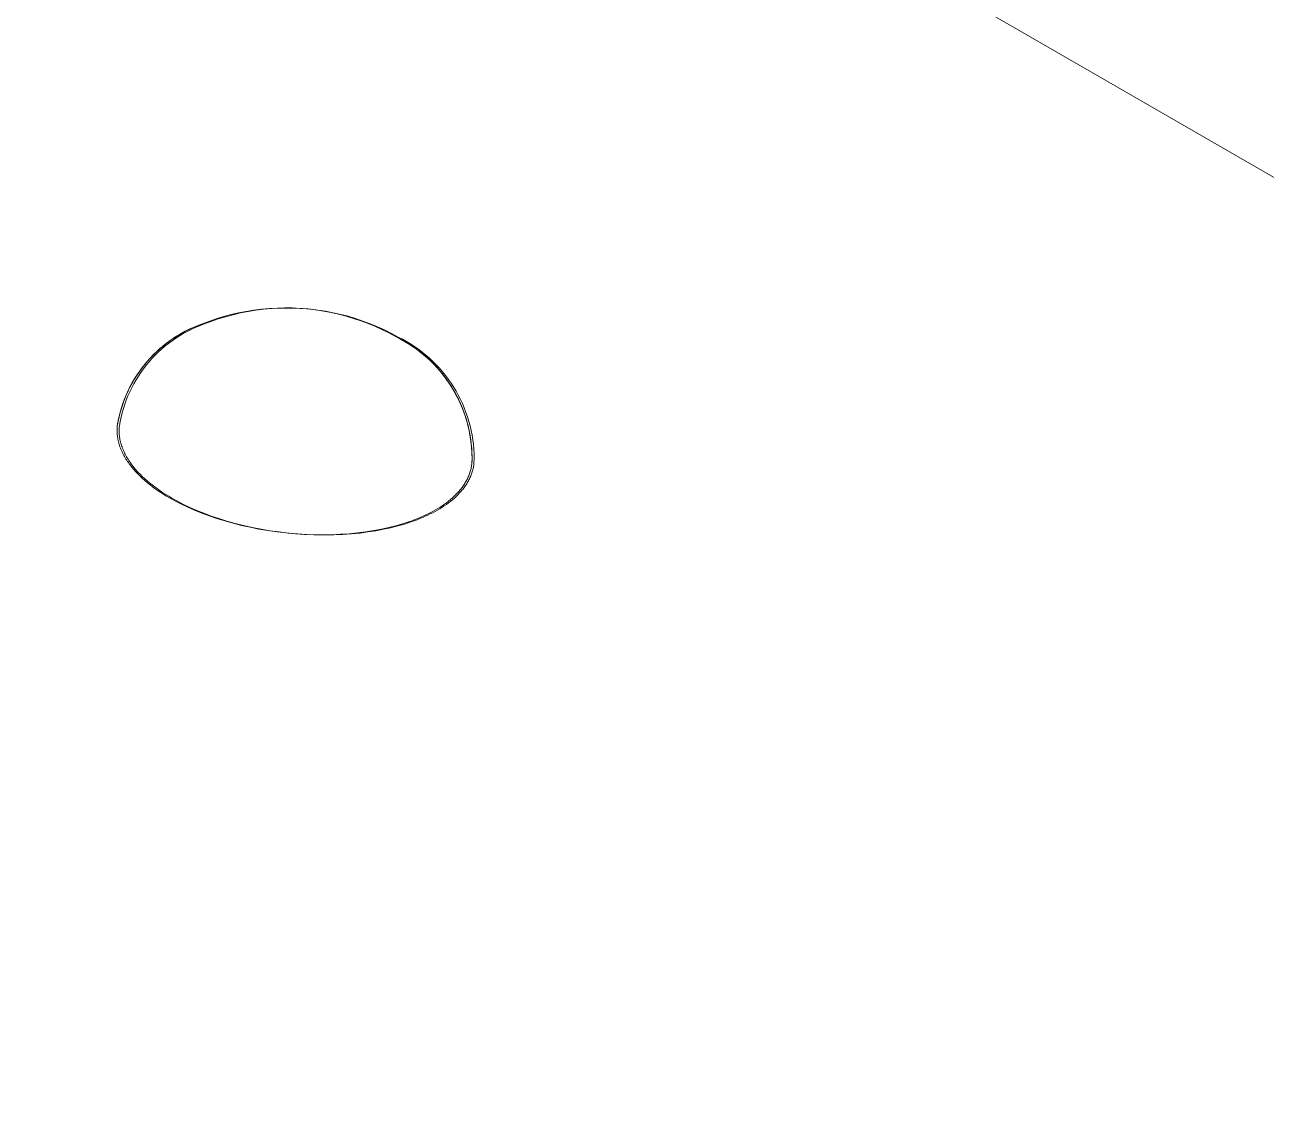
# Model space of a CAD drawing. Header units: millimetres. Extents: x -75 to 3710, y -20 to 2482.
# Drawn here: x 3378.51 to 3419.78, y 896.71 to 932.85 of the extents above; entities that cross this region are included whole.
import ezdxf

# ---------------------------------------------------------------- set-up
doc = ezdxf.new("R2010")
doc.units = ezdxf.units.MM
doc.layers.add('ZANO_R', color=7, linetype='Continuous', lineweight=0)

msp = doc.modelspace()

# ---------------------------------------------------------------- linework, layer by layer
at = {"layer": 'ZANO_R'}
for p, q in [((3374.371, 954.144), (3536.431, 860.578)), ((3385.363, 923.22), (3385.614, 923.278)), ((3385.363, 923.22), (3385.614, 923.278)), ((3385.363, 923.22), (3385.614, 923.278)), ((3385.363, 923.22), (3385.614, 923.278)), ((3385.431, 923.215), (3385.682, 923.273)), ((3385.614, 923.278), (3385.867, 923.327)), ((3385.614, 923.278), (3385.867, 923.327)), ((3385.614, 923.278), (3385.867, 923.327)), ((3385.614, 923.278), (3385.867, 923.327)), ((3385.682, 923.273), (3385.936, 923.322)), ((3385.867, 923.327), (3386.122, 923.368)), ((3385.867, 923.327), (3386.122, 923.368)), ((3385.867, 923.327), (3386.122, 923.368)), ((3385.867, 923.327), (3386.122, 923.368)), ((3385.936, 923.322), (3386.191, 923.363)), ((3386.122, 923.368), (3386.378, 923.4)), ((3386.122, 923.368), (3386.378, 923.4)), ((3386.122, 923.368), (3386.378, 923.4)), ((3386.122, 923.368), (3386.378, 923.4)), ((3386.191, 923.363), (3386.447, 923.395)), ((3386.378, 923.4), (3386.635, 923.423)), ((3386.378, 923.4), (3386.635, 923.423)), ((3386.378, 923.4), (3386.635, 923.423)), ((3386.378, 923.4), (3386.635, 923.423)), ((3386.447, 923.395), (3386.704, 923.418)), ((3386.635, 923.423), (3386.893, 923.437)), ((3386.635, 923.423), (3386.893, 923.437)), ((3386.635, 923.423), (3386.893, 923.437)), ((3386.635, 923.423), (3386.893, 923.437)), ((3386.704, 923.418), (3386.961, 923.432)), ((3386.893, 923.437), (3387.151, 923.443)), ((3386.893, 923.437), (3387.151, 923.443)), ((3386.893, 923.437), (3387.151, 923.443)), ((3386.893, 923.437), (3387.151, 923.443)), ((3386.961, 923.432), (3387.219, 923.438)), ((3387.151, 923.443), (3387.409, 923.439)), ((3387.151, 923.443), (3387.409, 923.439)), ((3387.151, 923.443), (3387.409, 923.439)), ((3387.151, 923.443), (3387.409, 923.439)), ((3387.219, 923.438), (3387.478, 923.434)), ((3387.409, 923.439), (3387.667, 923.426)), ((3387.409, 923.439), (3387.667, 923.426)), ((3387.409, 923.439), (3387.667, 923.427)), ((3387.409, 923.439), (3387.667, 923.427)), ((3387.478, 923.434), (3387.735, 923.422)), ((3387.667, 923.427), (3387.924, 923.405)), ((3387.667, 923.427), (3387.924, 923.405)), ((3387.667, 923.426), (3387.924, 923.405)), ((3387.667, 923.426), (3387.924, 923.405)), ((3387.735, 923.422), (3387.993, 923.4)), ((3387.924, 923.405), (3388.181, 923.375)), ((3387.924, 923.405), (3388.181, 923.375)), ((3387.924, 923.405), (3388.181, 923.375)), ((3387.924, 923.405), (3388.181, 923.375)), ((3387.993, 923.4), (3388.249, 923.37)), ((3388.181, 923.375), (3388.436, 923.336)), ((3388.181, 923.375), (3388.436, 923.336)), ((3388.181, 923.375), (3388.436, 923.336)), ((3388.181, 923.375), (3388.436, 923.336)), ((3388.249, 923.37), (3388.504, 923.331)), ((3388.436, 923.336), (3388.689, 923.288)), ((3388.436, 923.336), (3388.689, 923.288)), ((3388.436, 923.336), (3388.689, 923.288)), ((3388.436, 923.336), (3388.689, 923.288)), ((3388.504, 923.331), (3388.758, 923.283)), ((3388.689, 923.288), (3388.941, 923.232)), ((3388.689, 923.288), (3388.941, 923.232)), ((3388.689, 923.288), (3388.941, 923.232)), ((3388.689, 923.288), (3388.941, 923.232)), ((3388.758, 923.283), (3389.01, 923.227)), ((3384.242, 922.849), (3384.381, 922.901)), ((3384.242, 922.849), (3384.381, 922.901)), ((3384.243, 922.849), (3384.381, 922.901)), ((3384.244, 922.849), (3384.381, 922.901)), ((3384.311, 922.844), (3384.449, 922.897)), ((3384.381, 922.901), (3384.622, 922.994)), ((3384.381, 922.901), (3384.622, 922.994)), ((3384.381, 922.901), (3384.622, 922.994)), ((3384.381, 922.901), (3384.622, 922.994)), ((3384.449, 922.897), (3384.691, 922.989)), ((3384.622, 922.994), (3384.866, 923.077)), ((3384.622, 922.994), (3384.866, 923.077)), ((3384.622, 922.994), (3384.866, 923.077)), ((3384.622, 922.994), (3384.866, 923.077)), ((3384.691, 922.989), (3384.935, 923.073)), ((3384.866, 923.077), (3385.113, 923.153)), ((3384.866, 923.077), (3385.113, 923.153)), ((3384.866, 923.077), (3385.113, 923.153)), ((3384.866, 923.077), (3385.113, 923.153)), ((3384.935, 923.073), (3385.182, 923.148)), ((3385.113, 923.153), (3385.363, 923.22)), ((3385.113, 923.153), (3385.363, 923.22)), ((3385.113, 923.153), (3385.363, 923.22)), ((3385.113, 923.153), (3385.363, 923.22)), ((3385.182, 923.148), (3385.431, 923.215)), ((3388.941, 923.232), (3389.191, 923.167)), ((3388.941, 923.232), (3389.191, 923.167)), ((3388.941, 923.232), (3389.191, 923.167)), ((3388.941, 923.232), (3389.191, 923.167)), ((3389.01, 923.227), (3389.259, 923.162)), ((3389.191, 923.167), (3389.438, 923.093)), ((3389.191, 923.167), (3389.438, 923.093)), ((3389.191, 923.167), (3389.438, 923.093)), ((3389.191, 923.167), (3389.438, 923.093)), ((3389.259, 923.162), (3389.507, 923.088)), ((3389.438, 923.093), (3389.683, 923.011)), ((3389.438, 923.093), (3389.683, 923.011)), ((3389.438, 923.093), (3389.683, 923.011)), ((3389.438, 923.093), (3389.683, 923.011)), ((3389.507, 923.088), (3389.751, 923.006)), ((3389.683, 923.011), (3389.925, 922.92)), ((3389.683, 923.011), (3389.925, 922.92)), ((3389.683, 923.011), (3389.925, 922.92)), ((3389.683, 923.011), (3389.925, 922.92)), ((3389.751, 923.006), (3389.993, 922.915)), ((3389.925, 922.92), (3390.163, 922.821)), ((3389.925, 922.92), (3390.163, 922.821)), ((3389.925, 922.92), (3390.163, 922.821)), ((3389.925, 922.92), (3390.163, 922.821)), ((3389.993, 922.915), (3390.232, 922.816)), ((3383.455, 922.436), (3383.58, 922.516)), ((3383.455, 922.436), (3383.58, 922.516)), ((3383.46, 922.439), (3383.584, 922.518)), ((3383.467, 922.443), (3383.591, 922.521)), ((3383.524, 922.431), (3383.649, 922.511)), ((3383.58, 922.516), (3383.708, 922.592)), ((3383.58, 922.516), (3383.708, 922.592)), ((3383.584, 922.518), (3383.711, 922.593)), ((3383.591, 922.521), (3383.717, 922.596)), ((3383.649, 922.511), (3383.776, 922.587)), ((3383.708, 922.592), (3383.838, 922.663)), ((3383.708, 922.592), (3383.838, 922.663)), ((3383.711, 922.593), (3383.841, 922.664)), ((3383.717, 922.596), (3383.846, 922.666)), ((3383.776, 922.587), (3383.907, 922.658)), ((3383.838, 922.663), (3383.971, 922.729)), ((3383.838, 922.663), (3383.971, 922.729)), ((3383.841, 922.664), (3383.973, 922.73)), ((3383.846, 922.666), (3383.976, 922.732)), ((3383.907, 922.658), (3384.039, 922.725)), ((3383.971, 922.729), (3384.106, 922.792)), ((3383.971, 922.729), (3384.106, 922.792)), ((3383.973, 922.73), (3384.107, 922.792)), ((3383.976, 922.732), (3384.109, 922.793)), ((3384.039, 922.725), (3384.174, 922.787)), ((3384.106, 922.792), (3384.242, 922.849)), ((3384.106, 922.792), (3384.242, 922.849)), ((3384.107, 922.792), (3384.243, 922.849)), ((3384.109, 922.793), (3384.244, 922.849)), ((3384.174, 922.787), (3384.311, 922.844)), ((3390.163, 922.821), (3390.398, 922.714)), ((3390.163, 922.821), (3390.398, 922.714)), ((3390.163, 922.821), (3390.398, 922.714)), ((3390.163, 922.821), (3390.398, 922.714)), ((3390.232, 922.816), (3390.466, 922.709)), ((3390.398, 922.714), (3390.629, 922.599)), ((3390.398, 922.714), (3390.629, 922.599)), ((3390.398, 922.714), (3390.629, 922.599)), ((3390.398, 922.714), (3390.629, 922.599)), ((3390.466, 922.709), (3390.698, 922.594)), ((3390.629, 922.599), (3390.856, 922.477)), ((3390.629, 922.599), (3390.856, 922.477)), ((3390.629, 922.599), (3390.856, 922.477)), ((3390.629, 922.599), (3390.856, 922.477)), ((3390.698, 922.594), (3390.925, 922.472)), ((3390.856, 922.477), (3390.996, 922.405)), ((3390.856, 922.477), (3390.995, 922.405)), ((3390.856, 922.477), (3390.996, 922.405)), ((3390.856, 922.477), (3390.994, 922.406)), ((3390.925, 922.472), (3391.064, 922.4)), ((3382.876, 921.975), (3382.985, 922.075)), ((3382.876, 921.975), (3382.985, 922.075)), ((3382.882, 921.981), (3382.992, 922.08)), ((3382.894, 921.99), (3383.002, 922.088)), ((3382.944, 921.97), (3383.053, 922.07)), ((3382.985, 922.075), (3383.098, 922.171)), ((3382.985, 922.075), (3383.098, 922.171)), ((3382.992, 922.08), (3383.104, 922.176)), ((3383.002, 922.088), (3383.114, 922.183)), ((3383.053, 922.07), (3383.166, 922.166)), ((3383.098, 922.171), (3383.214, 922.264)), ((3383.098, 922.171), (3383.214, 922.264)), ((3383.104, 922.176), (3383.22, 922.267)), ((3383.114, 922.183), (3383.229, 922.273)), ((3383.166, 922.166), (3383.282, 922.259)), ((3383.214, 922.264), (3383.333, 922.352)), ((3383.214, 922.264), (3383.333, 922.352)), ((3383.22, 922.267), (3383.338, 922.355)), ((3383.229, 922.273), (3383.347, 922.36)), ((3383.282, 922.259), (3383.401, 922.347)), ((3383.333, 922.352), (3383.455, 922.436)), ((3383.333, 922.352), (3383.455, 922.436)), ((3383.338, 922.355), (3383.46, 922.439)), ((3383.347, 922.36), (3383.467, 922.443)), ((3383.401, 922.347), (3383.524, 922.431)), ((3390.994, 922.406), (3391.13, 922.33)), ((3390.995, 922.405), (3391.132, 922.329)), ((3390.996, 922.405), (3391.133, 922.329)), ((3390.996, 922.405), (3391.133, 922.329)), ((3391.064, 922.4), (3391.201, 922.324)), ((3391.13, 922.33), (3391.263, 922.25)), ((3391.132, 922.329), (3391.266, 922.249)), ((3391.133, 922.329), (3391.267, 922.248)), ((3391.133, 922.329), (3391.267, 922.248)), ((3391.201, 922.324), (3391.336, 922.243)), ((3391.263, 922.25), (3391.393, 922.166)), ((3391.266, 922.249), (3391.397, 922.164)), ((3391.267, 922.248), (3391.399, 922.163)), ((3391.267, 922.248), (3391.399, 922.163)), ((3391.336, 922.243), (3391.467, 922.158)), ((3391.393, 922.166), (3391.52, 922.077)), ((3391.397, 922.164), (3391.525, 922.074)), ((3391.399, 922.163), (3391.527, 922.073)), ((3391.399, 922.163), (3391.527, 922.073)), ((3391.467, 922.158), (3391.595, 922.068)), ((3391.52, 922.077), (3391.644, 921.983)), ((3391.525, 922.074), (3391.65, 921.98)), ((3391.527, 922.073), (3391.652, 921.978)), ((3391.527, 922.073), (3391.652, 921.978)), ((3391.595, 922.068), (3391.72, 921.973)), ((3382.474, 921.538), (3382.569, 921.653)), ((3382.474, 921.538), (3382.569, 921.653)), ((3382.482, 921.547), (3382.576, 921.661)), ((3382.494, 921.562), (3382.589, 921.674)), ((3382.542, 921.533), (3382.637, 921.648)), ((3382.569, 921.653), (3382.667, 921.763)), ((3382.569, 921.653), (3382.667, 921.763)), ((3382.576, 921.661), (3382.675, 921.771)), ((3382.589, 921.674), (3382.687, 921.783)), ((3382.637, 921.648), (3382.736, 921.758)), ((3382.667, 921.763), (3382.77, 921.871)), ((3382.667, 921.763), (3382.77, 921.871)), ((3382.675, 921.771), (3382.777, 921.877)), ((3382.687, 921.783), (3382.788, 921.888)), ((3382.736, 921.758), (3382.838, 921.866)), ((3382.77, 921.871), (3382.876, 921.975)), ((3382.77, 921.871), (3382.876, 921.975)), ((3382.777, 921.877), (3382.882, 921.981)), ((3382.788, 921.888), (3382.894, 921.99)), ((3382.838, 921.866), (3382.944, 921.97)), ((3391.644, 921.983), (3391.765, 921.886)), ((3391.65, 921.98), (3391.771, 921.881)), ((3391.652, 921.978), (3391.774, 921.879)), ((3391.652, 921.978), (3391.774, 921.879)), ((3391.72, 921.973), (3391.842, 921.875)), ((3391.765, 921.886), (3391.882, 921.784)), ((3391.771, 921.881), (3391.889, 921.779)), ((3391.774, 921.879), (3391.892, 921.777)), ((3391.774, 921.879), (3391.892, 921.777)), ((3391.842, 921.875), (3391.961, 921.772)), ((3391.882, 921.784), (3391.996, 921.678)), ((3391.889, 921.779), (3392.004, 921.672)), ((3391.892, 921.777), (3392.007, 921.669)), ((3391.892, 921.777), (3392.007, 921.669)), ((3391.961, 921.772), (3392.075, 921.665)), ((3391.996, 921.678), (3392.106, 921.569)), ((3392.004, 921.672), (3392.114, 921.561)), ((3392.007, 921.669), (3392.118, 921.559)), ((3392.007, 921.669), (3392.118, 921.559)), ((3392.075, 921.665), (3392.186, 921.554)), ((3382.157, 921.084), (3382.235, 921.208)), ((3382.214, 921.177), (3382.297, 921.3)), ((3382.214, 921.177), (3382.297, 921.3)), ((3382.222, 921.189), (3382.305, 921.311)), ((3382.235, 921.208), (3382.318, 921.329)), ((3382.283, 921.172), (3382.365, 921.295)), ((3382.297, 921.3), (3382.383, 921.421)), ((3382.297, 921.3), (3382.383, 921.421)), ((3382.305, 921.311), (3382.391, 921.431)), ((3382.318, 921.329), (3382.404, 921.447)), ((3382.365, 921.295), (3382.452, 921.416)), ((3382.383, 921.421), (3382.474, 921.538)), ((3382.383, 921.421), (3382.474, 921.538)), ((3382.391, 921.431), (3382.482, 921.547)), ((3382.404, 921.447), (3382.494, 921.562)), ((3382.452, 921.416), (3382.542, 921.533)), ((3392.106, 921.569), (3392.212, 921.456)), ((3392.114, 921.561), (3392.221, 921.447)), ((3392.118, 921.559), (3392.224, 921.444)), ((3392.118, 921.559), (3392.224, 921.444)), ((3392.186, 921.554), (3392.293, 921.439)), ((3392.212, 921.456), (3392.314, 921.339)), ((3392.221, 921.447), (3392.324, 921.329)), ((3392.224, 921.444), (3392.327, 921.325)), ((3392.224, 921.444), (3392.327, 921.325)), ((3392.293, 921.439), (3392.395, 921.32)), ((3392.314, 921.339), (3392.412, 921.219)), ((3392.324, 921.329), (3392.422, 921.208)), ((3392.327, 921.325), (3392.426, 921.203)), ((3392.327, 921.325), (3392.426, 921.203)), ((3392.395, 921.32), (3392.494, 921.198)), ((3392.412, 921.219), (3392.506, 921.095)), ((3392.422, 921.208), (3392.516, 921.083)), ((3381.936, 920.673), (3382.001, 920.806)), ((3381.947, 920.698), (3382.013, 920.829)), ((3381.993, 920.791), (3382.063, 920.922)), ((3381.993, 920.791), (3382.063, 920.922)), ((3382.001, 920.806), (3382.07, 920.936)), ((3382.013, 920.829), (3382.083, 920.958)), ((3382.062, 920.786), (3382.131, 920.917)), ((3382.063, 920.922), (3382.136, 921.051)), ((3382.063, 920.922), (3382.136, 921.051)), ((3382.07, 920.936), (3382.144, 921.064)), ((3382.083, 920.958), (3382.157, 921.084)), ((3382.131, 920.917), (3382.205, 921.046)), ((3382.136, 921.051), (3382.214, 921.177)), ((3382.136, 921.051), (3382.214, 921.177)), ((3382.144, 921.064), (3382.222, 921.189)), ((3382.205, 921.046), (3382.283, 921.172)), ((3392.426, 921.203), (3392.52, 921.078)), ((3392.426, 921.203), (3392.52, 921.078)), ((3392.494, 921.198), (3392.588, 921.073)), ((3392.506, 921.095), (3392.596, 920.968)), ((3392.516, 921.083), (3392.606, 920.955)), ((3392.52, 921.078), (3392.61, 920.95)), ((3392.52, 921.078), (3392.61, 920.95)), ((3392.588, 921.073), (3392.678, 920.945)), ((3392.596, 920.968), (3392.681, 920.839)), ((3392.606, 920.955), (3392.691, 920.824)), ((3392.61, 920.95), (3392.695, 920.818)), ((3392.61, 920.95), (3392.695, 920.818)), ((3392.678, 920.945), (3392.763, 920.813)), ((3392.681, 920.839), (3392.762, 920.706)), ((3392.691, 920.824), (3392.772, 920.69)), ((3392.695, 920.818), (3392.776, 920.684)), ((3392.695, 920.818), (3392.776, 920.684)), ((3392.763, 920.813), (3392.844, 920.679)), ((3381.763, 920.245), (3381.813, 920.384)), ((3381.763, 920.245), (3381.813, 920.384)), ((3381.768, 920.263), (3381.82, 920.402)), ((3381.778, 920.293), (3381.83, 920.43)), ((3381.813, 920.384), (3381.869, 920.522)), ((3381.813, 920.384), (3381.869, 920.522)), ((3381.82, 920.402), (3381.875, 920.538)), ((3381.83, 920.43), (3381.886, 920.565)), ((3381.869, 920.522), (3381.929, 920.657)), ((3381.869, 920.522), (3381.929, 920.657)), ((3381.875, 920.538), (3381.936, 920.673)), ((3381.881, 920.379), (3381.937, 920.517)), ((3381.886, 920.565), (3381.947, 920.698)), ((3381.929, 920.657), (3381.993, 920.791)), ((3381.929, 920.657), (3381.993, 920.791)), ((3381.937, 920.517), (3381.997, 920.652)), ((3381.997, 920.652), (3382.062, 920.786)), ((3392.762, 920.706), (3392.838, 920.571)), ((3392.772, 920.69), (3392.848, 920.553)), ((3392.776, 920.684), (3392.852, 920.546)), ((3392.776, 920.684), (3392.852, 920.546)), ((3392.838, 920.571), (3392.909, 920.433)), ((3392.844, 920.679), (3392.92, 920.541)), ((3392.848, 920.553), (3392.919, 920.414)), ((3392.852, 920.546), (3392.923, 920.407)), ((3392.852, 920.546), (3392.923, 920.407)), ((3392.909, 920.433), (3392.976, 920.293)), ((3392.919, 920.414), (3392.985, 920.272)), ((3392.92, 920.541), (3392.991, 920.402)), ((3392.923, 920.407), (3392.989, 920.265)), ((3392.923, 920.407), (3392.989, 920.265)), ((3392.991, 920.402), (3393.057, 920.26)), ((3381.644, 919.838), (3381.681, 919.981)), ((3381.651, 919.873), (3381.689, 920.015)), ((3381.676, 919.961), (3381.717, 920.103)), ((3381.676, 919.961), (3381.717, 920.103)), ((3381.681, 919.981), (3381.722, 920.123)), ((3381.689, 920.015), (3381.731, 920.155)), ((3381.717, 920.103), (3381.763, 920.245)), ((3381.717, 920.103), (3381.763, 920.245)), ((3381.722, 920.123), (3381.768, 920.263)), ((3381.731, 920.155), (3381.778, 920.293)), ((3381.744, 919.956), (3381.785, 920.098)), ((3381.785, 920.098), (3381.831, 920.24)), ((3381.831, 920.24), (3381.881, 920.379)), ((3392.976, 920.293), (3393.037, 920.151)), ((3392.985, 920.272), (3393.047, 920.129)), ((3392.989, 920.265), (3393.05, 920.12)), ((3392.989, 920.265), (3393.05, 920.12)), ((3393.037, 920.151), (3393.094, 920.006)), ((3393.047, 920.129), (3393.103, 919.983)), ((3393.05, 920.12), (3393.106, 919.974)), ((3393.05, 920.12), (3393.106, 919.974)), ((3393.057, 920.26), (3393.118, 920.115)), ((3393.094, 920.006), (3393.146, 919.86)), ((3393.103, 919.983), (3393.154, 919.835)), ((3393.106, 919.974), (3393.157, 919.825)), ((3393.106, 919.974), (3393.157, 919.825)), ((3393.118, 920.115), (3393.174, 919.969)), ((3393.174, 919.969), (3393.225, 919.821)), ((3381.583, 919.526), (3381.609, 919.672)), ((3381.583, 919.526), (3381.609, 919.672)), ((3381.586, 919.549), (3381.612, 919.694)), ((3381.59, 919.587), (3381.618, 919.731)), ((3381.609, 919.672), (3381.64, 919.817)), ((3381.609, 919.672), (3381.64, 919.817)), ((3381.612, 919.694), (3381.644, 919.838)), ((3381.618, 919.731), (3381.651, 919.873)), ((3381.64, 919.817), (3381.676, 919.961)), ((3381.64, 919.817), (3381.676, 919.961)), ((3381.651, 919.521), (3381.677, 919.667)), ((3381.677, 919.667), (3381.708, 919.812)), ((3381.708, 919.812), (3381.744, 919.956)), ((3393.146, 919.86), (3393.193, 919.712)), ((3393.154, 919.835), (3393.2, 919.686)), ((3393.157, 919.825), (3393.203, 919.675)), ((3393.157, 919.825), (3393.203, 919.675)), ((3393.193, 919.712), (3393.234, 919.562)), ((3393.2, 919.686), (3393.241, 919.535)), ((3393.203, 919.675), (3393.243, 919.524)), ((3393.203, 919.675), (3393.243, 919.524)), ((3393.225, 919.821), (3393.271, 919.671)), ((3393.234, 919.562), (3393.271, 919.412)), ((3393.271, 919.671), (3393.312, 919.519)), ((3381.577, 919.444), (3381.575, 919.403)), ((3381.577, 919.444), (3381.575, 919.403)), ((3381.575, 919.403), (3381.575, 919.362)), ((3381.575, 919.403), (3381.575, 919.362)), ((3381.575, 919.362), (3381.576, 919.321)), ((3381.575, 919.362), (3381.576, 919.321)), ((3381.576, 919.321), (3381.578, 919.28)), ((3381.576, 919.321), (3381.578, 919.28)), ((3381.579, 919.485), (3381.577, 919.444)), ((3381.579, 919.485), (3381.577, 919.444)), ((3381.578, 919.28), (3381.581, 919.239)), ((3381.578, 919.28), (3381.581, 919.239)), ((3381.583, 919.526), (3381.579, 919.485)), ((3381.583, 919.526), (3381.579, 919.485)), ((3381.581, 919.239), (3381.585, 919.198)), ((3381.581, 919.239), (3381.585, 919.198)), ((3381.585, 919.198), (3381.59, 919.156)), ((3381.585, 919.198), (3381.59, 919.156)), ((3381.59, 919.156), (3381.597, 919.115)), ((3381.59, 919.156), (3381.597, 919.115)), ((3381.643, 919.357), (3381.644, 919.398)), ((3381.644, 919.316), (3381.643, 919.357)), ((3381.644, 919.398), (3381.645, 919.439)), ((3381.646, 919.275), (3381.644, 919.316)), ((3381.645, 919.439), (3381.648, 919.48)), ((3381.649, 919.234), (3381.646, 919.275)), ((3381.648, 919.48), (3381.651, 919.521)), ((3381.653, 919.193), (3381.649, 919.234)), ((3381.658, 919.151), (3381.653, 919.193)), ((3381.665, 919.11), (3381.658, 919.151)), ((3393.241, 919.535), (3393.276, 919.382)), ((3393.243, 919.524), (3393.278, 919.371)), ((3393.243, 919.524), (3393.278, 919.371)), ((3393.271, 919.412), (3393.302, 919.26)), ((3393.276, 919.382), (3393.307, 919.229)), ((3393.278, 919.371), (3393.308, 919.217)), ((3393.278, 919.371), (3393.308, 919.217)), ((3393.302, 919.26), (3393.328, 919.107)), ((3393.307, 919.229), (3393.331, 919.075)), ((3393.308, 919.217), (3393.333, 919.062)), ((3393.308, 919.217), (3393.333, 919.062)), ((3393.312, 919.519), (3393.347, 919.366)), ((3393.347, 919.366), (3393.376, 919.212)), ((3393.376, 919.212), (3393.401, 919.057)), ((3381.597, 919.115), (3381.604, 919.074)), ((3381.597, 919.115), (3381.604, 919.074)), ((3381.604, 919.074), (3381.613, 919.032)), ((3381.604, 919.074), (3381.613, 919.032)), ((3381.613, 919.032), (3381.622, 918.991)), ((3381.613, 919.032), (3381.622, 918.991)), ((3381.622, 918.991), (3381.633, 918.95)), ((3381.622, 918.991), (3381.633, 918.95)), ((3381.633, 918.95), (3381.645, 918.908)), ((3381.633, 918.95), (3381.645, 918.908)), ((3381.645, 918.908), (3381.658, 918.867)), ((3381.645, 918.908), (3381.658, 918.867)), ((3381.658, 918.867), (3381.672, 918.826)), ((3381.658, 918.867), (3381.672, 918.826)), ((3381.672, 919.069), (3381.665, 919.11)), ((3381.681, 919.027), (3381.672, 919.069)), ((3381.672, 918.826), (3381.688, 918.785)), ((3381.672, 918.826), (3381.688, 918.785)), ((3381.691, 918.986), (3381.681, 919.027)), ((3381.688, 918.785), (3381.704, 918.744)), ((3381.688, 918.785), (3381.704, 918.744)), ((3381.702, 918.945), (3381.691, 918.986)), ((3381.714, 918.903), (3381.702, 918.945)), ((3381.704, 918.744), (3381.721, 918.703)), ((3381.704, 918.744), (3381.721, 918.703)), ((3381.727, 918.862), (3381.714, 918.903)), ((3381.741, 918.821), (3381.727, 918.862)), ((3381.756, 918.78), (3381.741, 918.821)), ((3381.772, 918.739), (3381.756, 918.78)), ((3381.79, 918.698), (3381.772, 918.739)), ((3393.328, 919.107), (3393.349, 918.953)), ((3393.331, 919.075), (3393.351, 918.92)), ((3393.333, 919.062), (3393.352, 918.907)), ((3393.333, 919.062), (3393.352, 918.907)), ((3393.349, 918.953), (3393.364, 918.798)), ((3393.351, 918.92), (3393.365, 918.764)), ((3393.352, 918.907), (3393.365, 918.751)), ((3393.352, 918.907), (3393.365, 918.751)), ((3393.364, 918.798), (3393.374, 918.643)), ((3393.365, 918.764), (3393.374, 918.608)), ((3393.365, 918.751), (3393.373, 918.594)), ((3393.365, 918.751), (3393.373, 918.594)), ((3393.401, 919.057), (3393.42, 918.902)), ((3393.42, 918.902), (3393.433, 918.746)), ((3393.433, 918.746), (3393.442, 918.589)), ((3381.721, 918.703), (3381.74, 918.662)), ((3381.721, 918.703), (3381.74, 918.662)), ((3381.74, 918.662), (3381.759, 918.621)), ((3381.74, 918.662), (3381.759, 918.621)), ((3381.759, 918.621), (3381.779, 918.58)), ((3381.759, 918.621), (3381.779, 918.58)), ((3381.779, 918.58), (3381.801, 918.54)), ((3381.779, 918.58), (3381.801, 918.54)), ((3381.808, 918.657), (3381.79, 918.698)), ((3381.801, 918.54), (3381.823, 918.499)), ((3381.801, 918.54), (3381.823, 918.499)), ((3381.827, 918.616), (3381.808, 918.657)), ((3381.823, 918.499), (3381.847, 918.459)), ((3381.823, 918.499), (3381.847, 918.459)), ((3381.848, 918.575), (3381.827, 918.616)), ((3381.847, 918.459), (3381.871, 918.419)), ((3381.847, 918.459), (3381.871, 918.419)), ((3381.869, 918.535), (3381.848, 918.575)), ((3381.892, 918.494), (3381.869, 918.535)), ((3381.871, 918.419), (3381.897, 918.379)), ((3381.871, 918.419), (3381.897, 918.379)), ((3381.915, 918.454), (3381.892, 918.494)), ((3381.897, 918.379), (3381.923, 918.34)), ((3381.897, 918.379), (3381.923, 918.34)), ((3381.94, 918.414), (3381.915, 918.454)), ((3381.923, 918.34), (3381.95, 918.3)), ((3381.923, 918.34), (3381.95, 918.3)), ((3381.965, 918.374), (3381.94, 918.414)), ((3381.991, 918.335), (3381.965, 918.374)), ((3382.019, 918.295), (3381.991, 918.335)), ((3393.373, 918.594), (3393.376, 918.437)), ((3393.373, 918.594), (3393.376, 918.437)), ((3393.376, 918.437), (3393.373, 918.28)), ((3393.376, 918.437), (3393.373, 918.28)), ((3393.374, 918.643), (3393.379, 918.488)), ((3393.374, 918.608), (3393.377, 918.451)), ((3393.377, 918.451), (3393.375, 918.295)), ((3393.379, 918.488), (3393.378, 918.333)), ((3393.444, 918.432), (3393.441, 918.276)), ((3393.442, 918.589), (3393.444, 918.432)), ((3381.95, 918.3), (3381.979, 918.261)), ((3381.95, 918.3), (3381.979, 918.261)), ((3381.979, 918.261), (3382.008, 918.222)), ((3381.979, 918.261), (3382.008, 918.222)), ((3382.008, 918.222), (3382.069, 918.144)), ((3382.008, 918.222), (3382.069, 918.144)), ((3382.047, 918.256), (3382.019, 918.295)), ((3382.076, 918.217), (3382.047, 918.256)), ((3382.069, 918.144), (3382.133, 918.068)), ((3382.069, 918.144), (3382.133, 918.068)), ((3382.137, 918.139), (3382.076, 918.217)), ((3382.133, 918.068), (3382.201, 917.992)), ((3382.133, 918.068), (3382.201, 917.992)), ((3382.201, 918.063), (3382.137, 918.139)), ((3382.269, 917.987), (3382.201, 918.063)), ((3382.201, 917.992), (3382.272, 917.918)), ((3382.201, 917.992), (3382.272, 917.918)), ((3382.34, 917.913), (3382.269, 917.987)), ((3382.272, 917.918), (3382.346, 917.844)), ((3382.272, 917.918), (3382.346, 917.844)), ((3382.414, 917.839), (3382.34, 917.913)), ((3393.281, 917.899), (3393.293, 917.933)), ((3393.281, 917.899), (3393.293, 917.933)), ((3393.293, 917.933), (3393.305, 917.967)), ((3393.293, 917.933), (3393.305, 917.967)), ((3393.305, 917.967), (3393.316, 918.001)), ((3393.305, 917.967), (3393.316, 918.001)), ((3393.316, 918.001), (3393.326, 918.036)), ((3393.316, 918.001), (3393.326, 918.036)), ((3393.326, 918.036), (3393.335, 918.07)), ((3393.326, 918.036), (3393.335, 918.07)), ((3393.335, 918.07), (3393.344, 918.105)), ((3393.335, 918.07), (3393.344, 918.105)), ((3393.344, 918.105), (3393.351, 918.14)), ((3393.344, 918.105), (3393.351, 918.14)), ((3393.362, 917.928), (3393.349, 917.894)), ((3393.351, 918.14), (3393.358, 918.175)), ((3393.351, 918.14), (3393.358, 918.175)), ((3393.358, 918.175), (3393.364, 918.21)), ((3393.358, 918.175), (3393.364, 918.21)), ((3393.373, 917.962), (3393.362, 917.928)), ((3393.364, 918.21), (3393.369, 918.245)), ((3393.364, 918.21), (3393.369, 918.245)), ((3393.369, 918.245), (3393.373, 918.28)), ((3393.369, 918.245), (3393.373, 918.28)), ((3393.384, 917.996), (3393.373, 917.962)), ((3393.394, 918.031), (3393.384, 917.996)), ((3393.404, 918.065), (3393.394, 918.031)), ((3393.412, 918.1), (3393.404, 918.065)), ((3393.42, 918.135), (3393.412, 918.1)), ((3393.426, 918.17), (3393.42, 918.135)), ((3393.432, 918.205), (3393.426, 918.17)), ((3393.437, 918.24), (3393.432, 918.205)), ((3393.441, 918.276), (3393.437, 918.24)), ((3382.346, 917.844), (3382.423, 917.772)), ((3382.346, 917.844), (3382.423, 917.772)), ((3382.491, 917.767), (3382.414, 917.839)), ((3382.423, 917.772), (3382.502, 917.701)), ((3382.423, 917.772), (3382.502, 917.701)), ((3382.571, 917.696), (3382.491, 917.767)), ((3382.502, 917.701), (3382.585, 917.632)), ((3382.502, 917.701), (3382.585, 917.632)), ((3382.653, 917.627), (3382.571, 917.696)), ((3382.585, 917.632), (3382.67, 917.564)), ((3382.585, 917.632), (3382.67, 917.564)), ((3382.738, 917.559), (3382.653, 917.627)), ((3382.67, 917.564), (3382.757, 917.497)), ((3382.67, 917.564), (3382.757, 917.497)), ((3382.825, 917.492), (3382.738, 917.559)), ((3382.757, 917.497), (3382.846, 917.431)), ((3382.757, 917.497), (3382.846, 917.431)), ((3382.915, 917.426), (3382.825, 917.492)), ((3393.046, 917.477), (3393.069, 917.508)), ((3393.046, 917.477), (3393.069, 917.508)), ((3393.069, 917.508), (3393.091, 917.54)), ((3393.069, 917.508), (3393.091, 917.54)), ((3393.091, 917.54), (3393.112, 917.571)), ((3393.091, 917.54), (3393.112, 917.571)), ((3393.112, 917.571), (3393.132, 917.603)), ((3393.112, 917.571), (3393.132, 917.603)), ((3393.137, 917.503), (3393.114, 917.472)), ((3393.132, 917.603), (3393.152, 917.635)), ((3393.132, 917.603), (3393.152, 917.635)), ((3393.159, 917.535), (3393.137, 917.503)), ((3393.152, 917.635), (3393.171, 917.667)), ((3393.152, 917.635), (3393.171, 917.667)), ((3393.18, 917.566), (3393.159, 917.535)), ((3393.171, 917.667), (3393.189, 917.7)), ((3393.171, 917.667), (3393.189, 917.7)), ((3393.2, 917.598), (3393.18, 917.566)), ((3393.189, 917.7), (3393.206, 917.732)), ((3393.189, 917.7), (3393.206, 917.732)), ((3393.22, 917.63), (3393.2, 917.598)), ((3393.206, 917.732), (3393.223, 917.765)), ((3393.206, 917.732), (3393.223, 917.765)), ((3393.239, 917.662), (3393.22, 917.63)), ((3393.223, 917.765), (3393.238, 917.799)), ((3393.223, 917.765), (3393.238, 917.799)), ((3393.238, 917.799), (3393.253, 917.832)), ((3393.238, 917.799), (3393.253, 917.832)), ((3393.257, 917.695), (3393.239, 917.662)), ((3393.253, 917.832), (3393.267, 917.865)), ((3393.253, 917.832), (3393.267, 917.865)), ((3393.274, 917.728), (3393.257, 917.695)), ((3393.267, 917.865), (3393.281, 917.899)), ((3393.267, 917.865), (3393.281, 917.899)), ((3393.291, 917.76), (3393.274, 917.728)), ((3393.307, 917.794), (3393.291, 917.76)), ((3393.322, 917.827), (3393.307, 917.794)), ((3393.336, 917.86), (3393.322, 917.827)), ((3393.349, 917.894), (3393.336, 917.86)), ((3382.846, 917.431), (3382.938, 917.367)), ((3382.846, 917.431), (3382.938, 917.367)), ((3383.006, 917.362), (3382.915, 917.426)), ((3382.938, 917.367), (3383.031, 917.305)), ((3382.938, 917.367), (3383.031, 917.305)), ((3383.099, 917.3), (3383.006, 917.362)), ((3383.031, 917.305), (3383.126, 917.244)), ((3383.031, 917.305), (3383.126, 917.244)), ((3383.195, 917.239), (3383.099, 917.3)), ((3383.126, 917.244), (3383.223, 917.185)), ((3383.126, 917.244), (3383.223, 917.185)), ((3383.291, 917.18), (3383.195, 917.239)), ((3383.223, 917.185), (3383.321, 917.127)), ((3383.223, 917.185), (3383.321, 917.127)), ((3383.39, 917.122), (3383.291, 917.18)), ((3383.321, 917.127), (3383.512, 917.02)), ((3383.321, 917.127), (3383.512, 917.02)), ((3383.581, 917.016), (3383.39, 917.122)), ((3392.659, 917.072), (3392.722, 917.126)), ((3392.659, 917.072), (3392.722, 917.126)), ((3392.722, 917.126), (3392.782, 917.182)), ((3392.722, 917.126), (3392.782, 917.182)), ((3392.79, 917.121), (3392.727, 917.067)), ((3392.782, 917.182), (3392.84, 917.239)), ((3392.782, 917.182), (3392.84, 917.239)), ((3392.851, 917.177), (3392.79, 917.121)), ((3392.84, 917.239), (3392.896, 917.297)), ((3392.84, 917.239), (3392.896, 917.297)), ((3392.909, 917.234), (3392.851, 917.177)), ((3392.896, 917.297), (3392.949, 917.356)), ((3392.896, 917.297), (3392.949, 917.356)), ((3392.964, 917.292), (3392.909, 917.234)), ((3392.949, 917.356), (3392.974, 917.386)), ((3392.949, 917.356), (3392.974, 917.386)), ((3393.017, 917.351), (3392.964, 917.292)), ((3392.974, 917.386), (3392.999, 917.416)), ((3392.974, 917.386), (3392.999, 917.416)), ((3392.999, 917.416), (3393.023, 917.446)), ((3392.999, 917.416), (3393.023, 917.446)), ((3393.042, 917.381), (3393.017, 917.351)), ((3393.023, 917.446), (3393.046, 917.477)), ((3393.023, 917.446), (3393.046, 917.477)), ((3393.067, 917.411), (3393.042, 917.381)), ((3393.091, 917.442), (3393.067, 917.411)), ((3393.114, 917.472), (3393.091, 917.442)), ((3383.512, 917.02), (3383.715, 916.916)), ((3383.512, 917.02), (3383.715, 916.916)), ((3383.783, 916.911), (3383.581, 917.016)), ((3383.715, 916.916), (3383.929, 916.815)), ((3383.715, 916.916), (3383.929, 916.815)), ((3383.997, 916.81), (3383.783, 916.911)), ((3383.929, 916.815), (3384.153, 916.716)), ((3383.929, 916.815), (3384.153, 916.716)), ((3384.222, 916.711), (3383.997, 916.81)), ((3384.153, 916.716), (3384.389, 916.621)), ((3384.153, 916.716), (3384.389, 916.621)), ((3384.457, 916.616), (3384.222, 916.711)), ((3392.002, 916.64), (3392.082, 916.683)), ((3392.002, 916.64), (3392.082, 916.683)), ((3392.151, 916.678), (3392.071, 916.635)), ((3392.082, 916.683), (3392.161, 916.727)), ((3392.082, 916.683), (3392.161, 916.727)), ((3392.229, 916.722), (3392.151, 916.678)), ((3392.161, 916.727), (3392.238, 916.772)), ((3392.161, 916.727), (3392.238, 916.772)), ((3392.306, 916.767), (3392.229, 916.722)), ((3392.238, 916.772), (3392.313, 916.819)), ((3392.238, 916.772), (3392.313, 916.819)), ((3392.381, 916.814), (3392.306, 916.767)), ((3392.313, 916.819), (3392.386, 916.867)), ((3392.313, 916.819), (3392.386, 916.867)), ((3392.454, 916.862), (3392.381, 916.814)), ((3392.386, 916.867), (3392.457, 916.916)), ((3392.386, 916.867), (3392.457, 916.916)), ((3392.526, 916.911), (3392.454, 916.862)), ((3392.457, 916.916), (3392.527, 916.967)), ((3392.457, 916.916), (3392.527, 916.967)), ((3392.595, 916.962), (3392.526, 916.911)), ((3392.527, 916.967), (3392.594, 917.018)), ((3392.527, 916.967), (3392.594, 917.018)), ((3392.594, 917.018), (3392.659, 917.072)), ((3392.594, 917.018), (3392.659, 917.072)), ((3392.662, 917.013), (3392.595, 916.962)), ((3392.727, 917.067), (3392.662, 917.013)), ((3384.389, 916.621), (3384.635, 916.529)), ((3384.389, 916.621), (3384.635, 916.529)), ((3384.703, 916.524), (3384.457, 916.616)), ((3384.635, 916.529), (3384.891, 916.442)), ((3384.635, 916.529), (3384.891, 916.442)), ((3384.959, 916.437), (3384.703, 916.524)), ((3384.891, 916.442), (3385.156, 916.361)), ((3384.891, 916.442), (3385.156, 916.361)), ((3385.224, 916.356), (3384.959, 916.437)), ((3385.156, 916.361), (3385.43, 916.284)), ((3385.156, 916.361), (3385.43, 916.284)), ((3385.498, 916.279), (3385.224, 916.356)), ((3385.43, 916.284), (3385.711, 916.214)), ((3385.43, 916.284), (3385.711, 916.214)), ((3385.779, 916.209), (3385.498, 916.279)), ((3390.843, 916.2), (3391.067, 916.264)), ((3390.843, 916.2), (3391.067, 916.264)), ((3391.135, 916.259), (3390.912, 916.195)), ((3391.067, 916.264), (3391.279, 916.333)), ((3391.067, 916.264), (3391.279, 916.333)), ((3391.347, 916.328), (3391.135, 916.259)), ((3391.279, 916.333), (3391.381, 916.369)), ((3391.279, 916.333), (3391.381, 916.369)), ((3391.449, 916.364), (3391.347, 916.328)), ((3391.381, 916.369), (3391.48, 916.406)), ((3391.381, 916.369), (3391.48, 916.406)), ((3391.548, 916.401), (3391.449, 916.364)), ((3391.48, 916.406), (3391.576, 916.444)), ((3391.48, 916.406), (3391.576, 916.444)), ((3391.645, 916.439), (3391.548, 916.401)), ((3391.576, 916.444), (3391.67, 916.483)), ((3391.576, 916.444), (3391.67, 916.483)), ((3391.738, 916.478), (3391.645, 916.439)), ((3391.67, 916.483), (3391.755, 916.52)), ((3391.67, 916.483), (3391.755, 916.52)), ((3391.823, 916.515), (3391.738, 916.478)), ((3391.755, 916.52), (3391.838, 916.559)), ((3391.755, 916.52), (3391.838, 916.559)), ((3391.907, 916.554), (3391.823, 916.515)), ((3391.838, 916.559), (3391.921, 916.599)), ((3391.838, 916.559), (3391.921, 916.599)), ((3391.989, 916.594), (3391.907, 916.554)), ((3391.921, 916.599), (3392.002, 916.64)), ((3391.921, 916.599), (3392.002, 916.64)), ((3392.071, 916.635), (3391.989, 916.594)), ((3385.711, 916.214), (3385.999, 916.149)), ((3385.711, 916.214), (3385.999, 916.149)), ((3386.067, 916.144), (3385.779, 916.209)), ((3385.999, 916.149), (3386.293, 916.092)), ((3385.999, 916.149), (3386.293, 916.092)), ((3386.361, 916.087), (3386.067, 916.144)), ((3386.293, 916.092), (3386.591, 916.042)), ((3386.293, 916.092), (3386.591, 916.042)), ((3386.659, 916.037), (3386.361, 916.087)), ((3386.591, 916.042), (3386.893, 915.999)), ((3386.591, 916.042), (3386.893, 915.999)), ((3386.961, 915.994), (3386.659, 916.037)), ((3386.893, 915.999), (3387.197, 915.963)), ((3386.893, 915.999), (3387.197, 915.963)), ((3387.266, 915.958), (3386.961, 915.994)), ((3387.197, 915.963), (3387.503, 915.936)), ((3387.197, 915.963), (3387.503, 915.936)), ((3387.571, 915.931), (3387.266, 915.958)), ((3387.503, 915.936), (3387.808, 915.916)), ((3387.503, 915.936), (3387.808, 915.916)), ((3387.876, 915.911), (3387.571, 915.931)), ((3387.808, 915.916), (3388.112, 915.905)), ((3387.808, 915.916), (3388.112, 915.905)), ((3388.18, 915.9), (3387.876, 915.911)), ((3388.112, 915.905), (3388.414, 915.901)), ((3388.112, 915.905), (3388.414, 915.901)), ((3388.482, 915.896), (3388.18, 915.9)), ((3388.414, 915.901), (3388.712, 915.905)), ((3388.414, 915.901), (3388.712, 915.905)), ((3388.78, 915.9), (3388.482, 915.896)), ((3388.712, 915.905), (3389.005, 915.918)), ((3388.712, 915.905), (3389.005, 915.918)), ((3389.073, 915.913), (3388.78, 915.9)), ((3389.005, 915.918), (3389.292, 915.938)), ((3389.005, 915.918), (3389.292, 915.938)), ((3389.36, 915.933), (3389.073, 915.913)), ((3389.292, 915.938), (3389.573, 915.965)), ((3389.292, 915.938), (3389.573, 915.965)), ((3389.641, 915.96), (3389.36, 915.933)), ((3389.573, 915.965), (3389.845, 915.999)), ((3389.573, 915.965), (3389.845, 915.999)), ((3389.914, 915.994), (3389.641, 915.96)), ((3389.845, 915.999), (3390.109, 916.04)), ((3389.845, 915.999), (3390.109, 916.04)), ((3390.178, 916.035), (3389.914, 915.994)), ((3390.109, 916.04), (3390.364, 916.088)), ((3390.109, 916.04), (3390.364, 916.088)), ((3390.432, 916.083), (3390.178, 916.035)), ((3390.364, 916.088), (3390.609, 916.141)), ((3390.364, 916.088), (3390.609, 916.141)), ((3390.677, 916.136), (3390.432, 916.083)), ((3390.609, 916.141), (3390.843, 916.2)), ((3390.609, 916.141), (3390.843, 916.2)), ((3390.912, 916.195), (3390.677, 916.136))]:
    msp.add_line(p, q, dxfattribs=at)

doc.saveas('drawing.dxf')
